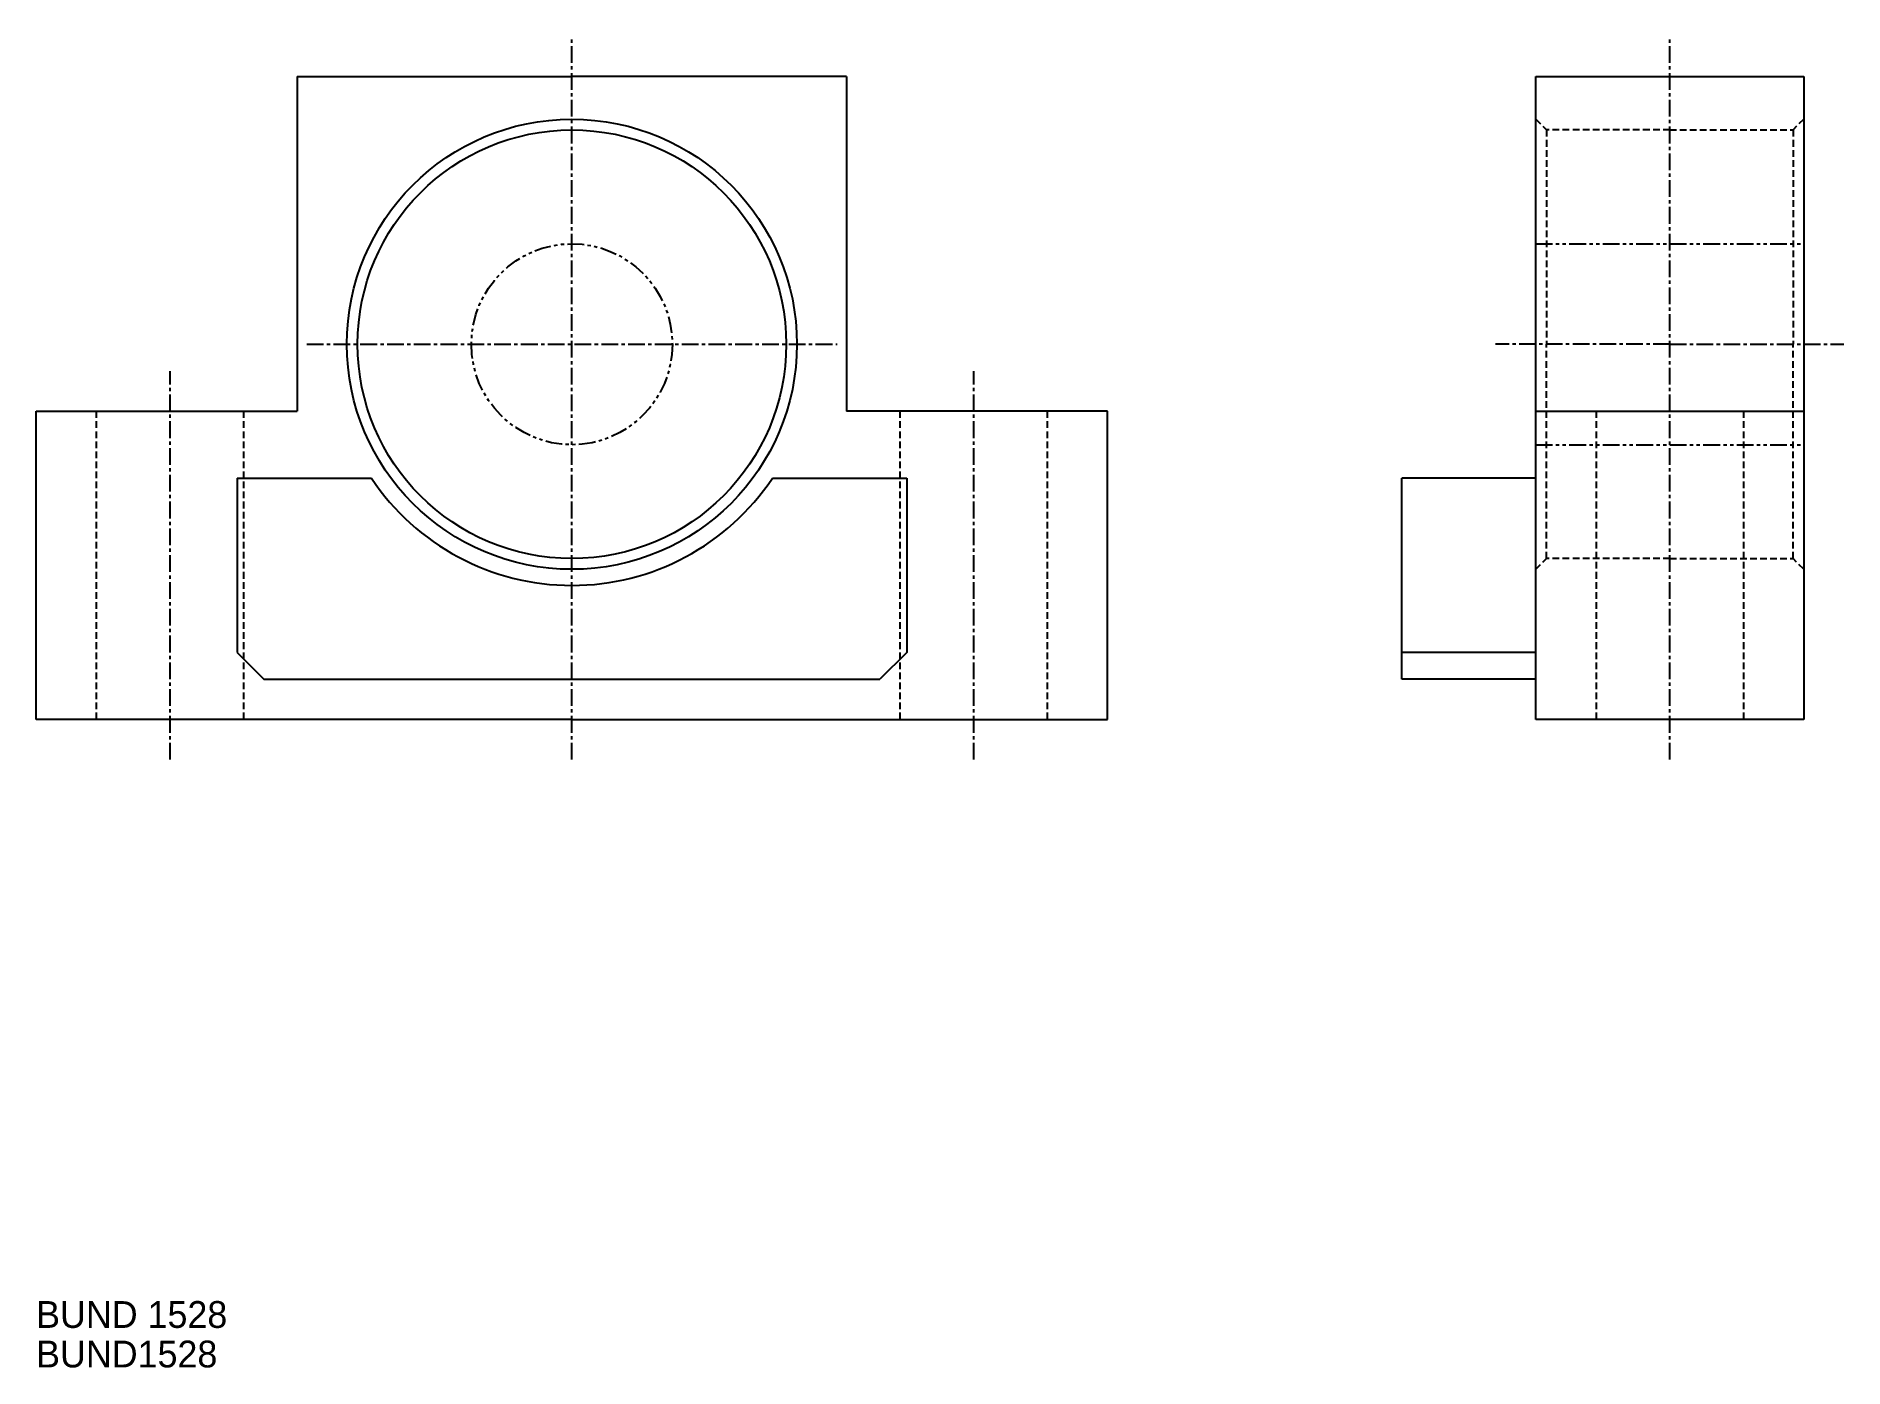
# Model space of a CAD drawing. Extents: x 66 to 201, y 30 to 129.
import ezdxf

# ---------------------------------------------------------------- set-up
doc = ezdxf.new("R2010")
doc.units = 0
for name, pattern in [('CENTER', [2, 1.25, -0.25, 0.25, -0.25]), ('DASHED', [0.75, 0.5, -0.25]), ('PHANTOM', [2.5, 1.25, -0.25, 0.25, -0.25, 0.25, -0.25])]:
    doc.linetypes.add(name, pattern=pattern)
doc.layers.get('0').update_dxf_attribs({"linetype": 'CONTINUOUS'})
doc.layers.add('CENTER', color=1, linetype='CENTER')

msp = doc.modelspace()

# ---------------------------------------------------------------- linework, layer by layer
at = {"color": 7, "linetype": 'CONTINUOUS'}
for p, q in [((85.94, 125.95), (85.94, 100.95)), ((85.94, 125.95), (106.44, 125.95)), ((126.94, 125.95), (106.44, 125.95)), ((126.94, 125.95), (126.94, 100.95)), ((178.41, 77.95), (178.41, 125.95)), ((178.41, 125.95), (198.41, 125.95)), ((198.41, 125.95), (198.41, 77.95)), ((66.44, 77.95), (66.44, 100.95)), ((146.44, 77.95), (146.44, 100.95)), ((178.41, 100.95), (198.41, 100.95)), ((81.44, 95.95), (91.47, 95.95)), ((81.44, 95.95), (81.44, 82.95)), ((121.41, 95.95), (131.44, 95.95)), ((131.44, 95.95), (131.44, 82.95)), ((178.41, 95.95), (168.41, 95.95)), ((168.41, 80.95), (168.41, 95.95)), ((178.41, 80.95), (178.41, 95.95)), ((81.44, 82.95), (83.44, 80.95)), ((131.44, 82.95), (129.44, 80.95)), ((178.41, 82.95), (168.41, 82.95)), ((83.44, 80.95), (129.44, 80.95)), ((178.41, 80.95), (168.41, 80.95)), ((106.44, 77.95), (66.44, 77.95)), ((106.44, 77.95), (146.44, 77.95)), ((198.41, 77.95), (178.41, 77.95))]:
    msp.add_line(p, q, dxfattribs=at)
at = {"color": 3, "linetype": 'DASHED'}
for p, q in [((178.41, 122.75), (179.21, 121.95)), ((179.21, 121.95), (179.21, 105.95)), ((188.41, 121.95), (179.21, 121.95)), ((188.41, 121.95), (197.61, 121.95)), ((198.41, 122.75), (197.61, 121.95)), ((197.61, 121.95), (197.61, 105.95)), ((179.21, 89.95), (179.21, 105.95)), ((197.61, 89.95), (197.61, 105.95)), ((70.94, 77.95), (70.94, 100.95)), ((81.94, 77.95), (81.94, 100.95)), ((130.94, 77.95), (130.94, 100.95)), ((141.94, 77.95), (141.94, 100.95)), ((182.91, 100.95), (182.91, 77.95)), ((193.91, 100.95), (193.91, 77.95)), ((178.41, 89.15), (179.21, 89.95)), ((188.41, 89.95), (179.21, 89.95)), ((188.41, 89.95), (197.61, 89.95)), ((198.41, 89.15), (197.61, 89.95))]:
    msp.add_line(p, q, dxfattribs=at)
at = {"color": 3, "linetype": 'PHANTOM'}
for p, q in [((178.41, 113.45), (198.41, 113.45)), ((178.41, 98.45), (198.41, 98.45))]:
    msp.add_line(p, q, dxfattribs=at)
at = {"color": 7, "linetype": 'CONTINUOUS'}
for points in [[(66.44, 100.95), (85.94, 100.95)], [(146.44, 100.95), (126.94, 100.95)]]:
    msp.add_lwpolyline(points, dxfattribs=at)
for radius in [16.8, 16]:
    msp.add_circle((106.44, 105.95), radius, dxfattribs=at)
at = {"color": 3, "linetype": 'PHANTOM'}
msp.add_circle((106.44, 105.95), 7.5, dxfattribs=at)
at = {"color": 7, "linetype": 'CONTINUOUS'}
msp.add_arc((106.44, 105.95), 18, 213.749, 326.251, dxfattribs=at)
at = {"layer": 'CENTER', "color": 1, "linetype": 'CENTER'}
for p, q in [((106.44, 74.95), (106.44, 128.95)), ((188.41, 74.95), (188.41, 128.95)), ((86.64, 105.95), (126.24, 105.95)), ((188.41, 105.95), (175.41, 105.95)), ((188.41, 105.95), (201.41, 105.95)), ((76.44, 74.95), (76.44, 103.95)), ((136.44, 74.95), (136.44, 103.95))]:
    msp.add_line(p, q, dxfattribs=at)

# ---------------------------------------------------------------- texts
at = {"color": 7, "linetype": 'CONTINUOUS'}
for s, p in [('BUND 1528', (66.44, 32.52)), ('BUND1528', (66.44, 29.57))]:
    msp.add_text(s, height=2, dxfattribs=at).set_placement(p)

doc.saveas('drawing.dxf')
